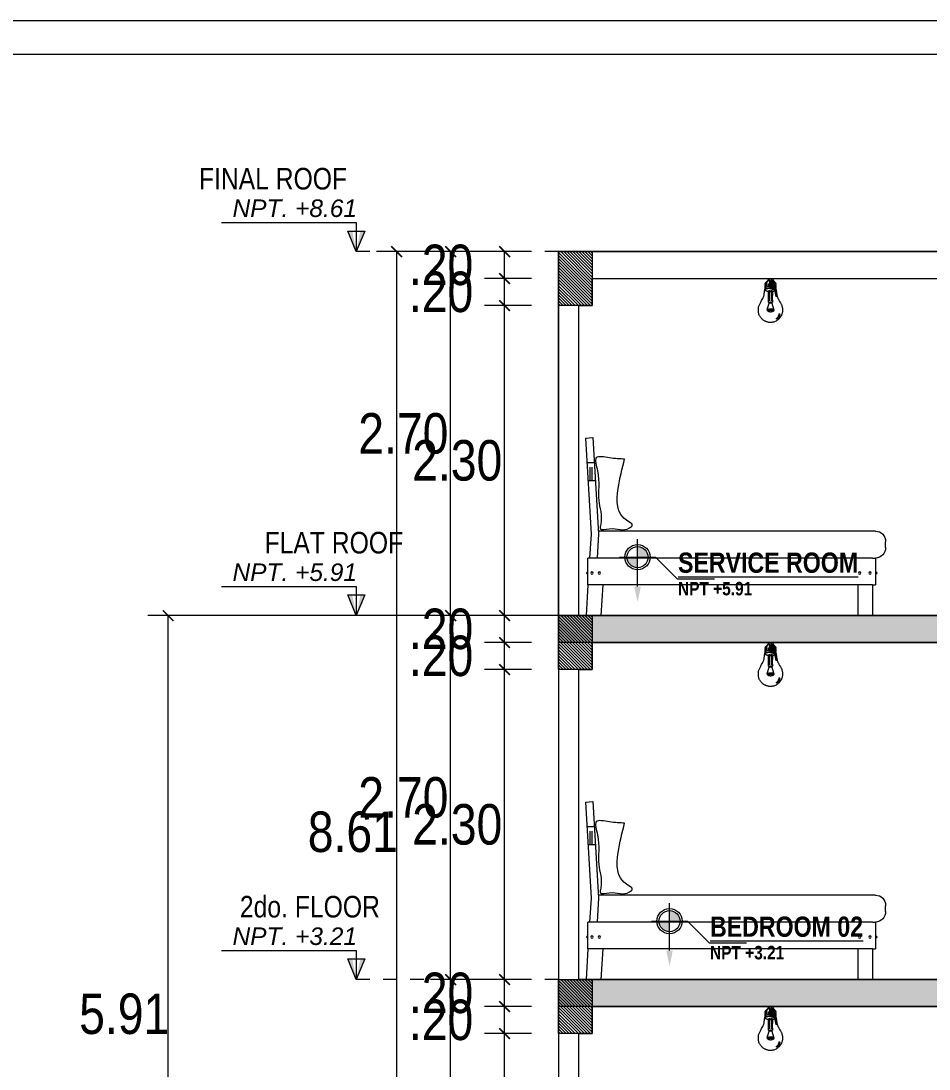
# Model space of a CAD drawing. Header units: millimetres. Extents: x 68 to 194, y 47 to 103.
# Drawn here: x 136.69 to 143.43, y 94.88 to 102.66 of the extents above; entities that cross this region are included whole.
import ezdxf
from ezdxf.enums import TextEntityAlignment as Align

# ---------------------------------------------------------------- set-up
doc = ezdxf.new("R2010")
doc.units = ezdxf.units.MM
doc.linetypes.add('DASHED', pattern=[19.05, 12.7, -6.35])
doc.linetypes.add('DASHED2', pattern=[0.375, 0.25, -0.125])
for name, color, linetype, lineweight in [('A_Bloques', 56, 'Continuous', 15), ('A_Pared', 147, 'Continuous', 15), ('A_Texto', 43, 'Continuous', 9), ('E_Columna', 3, 'Continuous', 25), ('G_Proyección', 8, 'DASHED2', 15), ('G_Sombreados', 8, 'Continuous', 9), ('G_Texto', 122, 'Continuous', 20)]:
    doc.layers.add(name, color=color, linetype=linetype, lineweight=lineweight)
doc.layers.add('E_Concreto', color=157, linetype='Continuous')
doc.layers.add('G_Acotación', color=171, linetype='Continuous')
doc.styles.add('Acotacion', font='ARIALN.TTF')
doc.styles.add('AMBIENTES', font='ARIALNB.TTF', dxfattribs={"height": 0.15})
doc.styles.add('ARIAL', font='ariali.ttf', dxfattribs={"height": 0.12})
doc.styles.add('Arial Marron', font='ARIALN.TTF')
doc.styles.add('Cotas', font='ARIALNB.TTF', dxfattribs={"height": 0.1})
doc.styles.add('Niveles', font='swissck.ttf')
doc.dimstyles.new('Lenin_50', dxfattribs={"dimtxt": 0.3, "dimasz": 0.08, "dimexe": 0.15, "dimexo": 0.2, "dimgap": 0.03, "dimtad": 2, "dimtih": 1, "dimtoh": 1, "dimlfac": -1, "dimzin": 4, "dimdsep": 46, "dimtxsty": 'Acotacion', "dimblk": 'ARCHTICK', "dimcen": 0.08, "dimclrd": 256, "dimclre": 256, "dimclrt": 4, "dimazin": 1, "dimtm": 1e-09, "dimtfac": 1, "dimtmove": 2, "dimatfit": 2, "dimfxl": 0, "dimtolj": 1, "dimlwd": 13, "dimlwe": 18, "dimarcsym": 0})

# ---------------------------------------------------------------- blocks, each defined once
blk = doc.blocks.new('FOCO')
at = {"color": 7, "lineweight": 13}
for points in [[(0.044, -0.034), (0.027, -0.007), (0.025, -0.006), (0.023, -0.004), (0.02, -0.003), (0.017, -0.002), (0.014, -0.001), (0.011, -0.001), (0.008, -0.001), (0.005, 0), (0.001, 0), (-0.001, 0), (-0.005, 0), (-0.008, -0.001), (-0.011, -0.001), (-0.015, -0.001), (-0.018, -0.002), (-0.021, -0.003), (-0.023, -0.004), (-0.025, -0.006), (-0.026, -0.007), (-0.028, -0.008), (-0.043, -0.034)], [(-0.086, -0.268), (-0.083, -0.264), (-0.066, -0.19), (-0.063, -0.182), (-0.058, -0.176), (-0.051, -0.171), (-0.044, -0.166), (-0.036, -0.162), (-0.028, -0.159), (-0.018, -0.155), (-0.011, -0.153), (-0.001, -0.152), (0.011, -0.153), (0.009, -0.148), (0.001, -0.147), (-0.005, -0.147), (-0.013, -0.148), (-0.02, -0.149), (-0.03, -0.15), (-0.037, -0.152), (-0.046, -0.154), (-0.05, -0.156), (-0.058, -0.159), (-0.065, -0.163), (-0.068, -0.166), (-0.07, -0.17), (-0.072, -0.177), (-0.073, -0.185), (-0.086, -0.268), (-0.086, -0.268)], [(-0.012, -0.197), (-0.012, -0.335)], [(0.021, -0.197), (0.022, -0.335)], [(-0.044, -0.471), (-0.044, -0.472), (-0.043, -0.474), (-0.043, -0.476), (-0.042, -0.477), (-0.041, -0.479), (-0.04, -0.48), (-0.039, -0.482), (-0.038, -0.483), (-0.037, -0.484), (-0.035, -0.486), (-0.033, -0.487), (-0.031, -0.488), (-0.029, -0.489), (-0.027, -0.49), (-0.025, -0.491), (-0.022, -0.492), (-0.02, -0.493), (-0.017, -0.493), (-0.014, -0.494), (-0.012, -0.495), (-0.009, -0.495), (-0.006, -0.495), (-0.003, -0.496), (0, -0.496), (0.003, -0.496), (0.006, -0.496), (0.008, -0.495), (0.011, -0.495), (0.014, -0.495), (0.017, -0.494), (0.02, -0.494), (0.022, -0.493), (0.025, -0.492), (0.027, -0.492), (0.03, -0.491), (0.032, -0.49), (0.034, -0.489), (0.036, -0.487), (0.038, -0.486), (0.04, -0.485), (0.041, -0.484), (0.043, -0.482), (0.044, -0.481), (0.045, -0.479), (0.046, -0.478), (0.047, -0.476), (0.047, -0.475), (0.048, -0.473), (0.048, -0.472), (0.048, -0.47), (0.048, -0.468), (0.047, -0.467), (0.047, -0.465), (0.046, -0.464), (0.045, -0.462), (0.044, -0.461), (0.043, -0.459), (0.041, -0.458), (0.04, -0.457), (0.038, -0.455), (0.036, -0.454), (0.034, -0.453), (0.032, -0.452), (0.03, -0.451), (0.027, -0.45), (0.025, -0.449), (0.022, -0.449), (0.02, -0.448), (0.017, -0.447), (0.014, -0.447), (0.011, -0.447), (0.008, -0.446), (0.006, -0.446), (0.003, -0.446), (0, -0.446), (-0.003, -0.446), (-0.006, -0.446), (-0.009, -0.447), (-0.012, -0.447), (-0.014, -0.448), (-0.017, -0.448), (-0.02, -0.449), (-0.022, -0.45), (-0.025, -0.451), (-0.027, -0.452), (-0.029, -0.453), (-0.031, -0.454), (-0.033, -0.455), (-0.035, -0.456), (-0.037, -0.457), (-0.038, -0.459), (-0.039, -0.46), (-0.04, -0.462), (-0.041, -0.463), (-0.042, -0.465), (-0.043, -0.466), (-0.043, -0.468), (-0.044, -0.469), (-0.044, -0.471)], [(-0.082, -0.599), (-0.098, -0.591), (-0.113, -0.582), (-0.124, -0.573), (-0.131, -0.563), (-0.136, -0.553), (-0.14, -0.544), (-0.142, -0.535), (-0.121, -0.522), (-0.119, -0.535), (-0.116, -0.548), (-0.111, -0.562), (-0.104, -0.573), (-0.095, -0.585), (-0.082, -0.599), (-0.082, -0.599)]]:
    blk.add_lwpolyline(points, dxfattribs=at)
at = {"color": 47, "lineweight": 13}
blk.add_lwpolyline([(0.028, -0.028), (0.02, -0.003), (0.017, -0.002), (0.014, -0.001), (0.011, -0.001), (0.008, -0.001), (0.005, 0), (0.001, 0), (-0.001, 0), (-0.005, 0), (-0.008, -0.026)], dxfattribs=at)
at = {"color": 254, "lineweight": 13}
for points in [[(-0.069, -0.149), (-0.072, -0.151), (-0.074, -0.153), (-0.075, -0.155), (-0.076, -0.156), (-0.077, -0.157), (-0.078, -0.159), (-0.078, -0.159), (-0.079, -0.161), (-0.079, -0.163), (-0.079, -0.165), (-0.081, -0.173), (-0.091, -0.239), (-0.093, -0.249), (-0.095, -0.256), (-0.097, -0.265), (-0.101, -0.276), (-0.105, -0.285), (-0.108, -0.293), (-0.111, -0.3), (-0.114, -0.306), (-0.12, -0.318), (-0.126, -0.328), (-0.132, -0.338), (-0.137, -0.345), (-0.145, -0.359), (-0.151, -0.369), (-0.156, -0.377), (-0.16, -0.386), (-0.164, -0.397), (-0.167, -0.407), (-0.17, -0.417), (-0.172, -0.426), (-0.174, -0.436), (-0.175, -0.448), (-0.176, -0.462), (-0.176, -0.476), (-0.175, -0.486), (-0.173, -0.496), (-0.171, -0.505), (-0.169, -0.516), (-0.165, -0.528), (-0.162, -0.538), (-0.158, -0.548), (-0.153, -0.557), (-0.146, -0.568), (-0.138, -0.579), (-0.131, -0.588), (-0.124, -0.595), (-0.116, -0.602), (-0.108, -0.609), (-0.1, -0.616), (-0.09, -0.622), (-0.079, -0.629), (-0.068, -0.635), (-0.055, -0.64), (-0.044, -0.644), (-0.035, -0.646), (-0.024, -0.648), (-0.015, -0.65), (-0.004, -0.651), (0.006, -0.651), (0.017, -0.651), (0.026, -0.65), (0.036, -0.647), (0.044, -0.646), (0.054, -0.643), (0.063, -0.64), (0.071, -0.637), (0.079, -0.633), (0.087, -0.629), (0.094, -0.625), (0.102, -0.62), (0.11, -0.614), (0.118, -0.608), (0.125, -0.602), (0.132, -0.595), (0.14, -0.587), (0.146, -0.579), (0.152, -0.573), (0.158, -0.563), (0.164, -0.553), (0.17, -0.541), (0.174, -0.529), (0.177, -0.518), (0.18, -0.506), (0.182, -0.495), (0.183, -0.484), (0.183, -0.474), (0.183, -0.464), (0.183, -0.453), (0.182, -0.443), (0.181, -0.431), (0.179, -0.42), (0.176, -0.41), (0.172, -0.398), (0.168, -0.387), (0.163, -0.378), (0.157, -0.367), (0.151, -0.357), (0.146, -0.347), (0.14, -0.337), (0.135, -0.326), (0.125, -0.311), (0.117, -0.295), (0.112, -0.287), (0.11, -0.28), (0.107, -0.272), (0.104, -0.262), (0.102, -0.254), (0.099, -0.245), (0.098, -0.232), (0.096, -0.218), (0.094, -0.207), (0.092, -0.192), (0.091, -0.182), (0.09, -0.174), (0.087, -0.165), (0.087, -0.163), (0.086, -0.16), (0.086, -0.159), (0.086, -0.159), (0.085, -0.157), (0.084, -0.156), (0.082, -0.154), (0.08, -0.153), (0.078, -0.15), (0.074, -0.149), (0.07, -0.146), (0.066, -0.145), (0.062, -0.143), (0.058, -0.142), (0.054, -0.141), (0.049, -0.14), (0.045, -0.139), (0.04, -0.138), (0.036, -0.138), (0.031, -0.137), (0.026, -0.137), (0.022, -0.136), (0.017, -0.136), (0.012, -0.136), (0.008, -0.136), (0.004, -0.136), (0, -0.136), (-0.006, -0.136), (-0.01, -0.136), (-0.014, -0.136), (-0.019, -0.137), (-0.024, -0.137), (-0.028, -0.138), (-0.033, -0.138), (-0.038, -0.139), (-0.042, -0.14), (-0.046, -0.141), (-0.05, -0.142), (-0.054, -0.143), (-0.058, -0.145), (-0.061, -0.146), (-0.065, -0.148), (-0.069, -0.149), (-0.069, -0.149)], [(-0.062, -0.089), (-0.06, -0.091), (-0.052, -0.085), (-0.045, -0.082), (-0.036, -0.08), (-0.038, -0.078), (-0.043, -0.078), (-0.049, -0.079), (-0.056, -0.083), (-0.062, -0.089), (-0.062, -0.089)], [(-0.061, -0.066), (-0.059, -0.068), (-0.051, -0.063), (-0.043, -0.059), (-0.034, -0.057), (-0.036, -0.055), (-0.042, -0.055), (-0.049, -0.057), (-0.056, -0.061), (-0.061, -0.066), (-0.061, -0.066)], [(-0.06, -0.109), (-0.057, -0.111), (-0.048, -0.107), (-0.039, -0.103), (-0.031, -0.101), (-0.032, -0.099), (-0.038, -0.099), (-0.046, -0.101), (-0.054, -0.104), (-0.06, -0.109), (-0.06, -0.109)], [(-0.054, -0.13), (-0.05, -0.132), (-0.04, -0.127), (-0.032, -0.124), (-0.023, -0.122), (-0.025, -0.12), (-0.031, -0.12), (-0.038, -0.122), (-0.046, -0.125), (-0.054, -0.13), (-0.054, -0.13)], [(-0.005, -0.35), (-0.005, -0.351), (-0.005, -0.351), (-0.005, -0.351), (-0.005, -0.352), (-0.005, -0.352), (-0.004, -0.352), (-0.004, -0.353), (-0.004, -0.353), (-0.004, -0.353), (-0.004, -0.354), (-0.004, -0.354), (-0.004, -0.354), (-0.003, -0.355), (-0.003, -0.355), (-0.003, -0.355), (-0.003, -0.355), (-0.003, -0.356), (-0.002, -0.356), (-0.002, -0.356), (-0.002, -0.356), (-0.002, -0.356), (-0.001, -0.356), (-0.001, -0.356), (-0.001, -0.356), (-0.001, -0.356), (0, -0.356), (0, -0.356), (0, -0.356), (0, -0.356), (0, -0.356), (0.001, -0.356), (0.001, -0.356), (0.001, -0.356), (0.001, -0.355), (0.002, -0.355), (0.002, -0.355), (0.002, -0.355), (0.002, -0.354), (0.002, -0.354), (0.002, -0.354), (0.003, -0.353), (0.003, -0.353), (0.003, -0.353), (0.003, -0.352), (0.003, -0.352), (0.003, -0.351), (0.003, -0.351), (0.003, -0.351), (0.003, -0.35), (0.003, -0.35), (0.003, -0.35), (0.003, -0.349), (0.003, -0.349), (0.003, -0.348), (0.003, -0.348), (0.003, -0.348), (0.003, -0.347), (0.003, -0.347), (0.002, -0.347), (0.002, -0.346), (0.002, -0.346), (0.002, -0.346), (0.002, -0.345), (0.002, -0.345), (0.001, -0.345), (0.001, -0.345), (0.001, -0.344), (0.001, -0.344), (0, -0.344), (0, -0.344), (0, -0.344), (0, -0.344), (0, -0.344), (-0.001, -0.344), (-0.001, -0.344), (-0.001, -0.344), (-0.001, -0.344), (-0.002, -0.344), (-0.002, -0.344), (-0.002, -0.344), (-0.002, -0.344), (-0.003, -0.345), (-0.003, -0.345), (-0.003, -0.345), (-0.003, -0.345), (-0.003, -0.346), (-0.004, -0.346), (-0.004, -0.346), (-0.004, -0.346), (-0.004, -0.347), (-0.004, -0.347), (-0.004, -0.347), (-0.004, -0.348), (-0.005, -0.348), (-0.005, -0.349), (-0.005, -0.349), (-0.005, -0.349), (-0.005, -0.35), (-0.005, -0.35)]]:
    blk.add_lwpolyline(points, dxfattribs=at)
at = {"color": 31, "lineweight": 13}
for points in [[(0.08, -0.153), (0.081, -0.149), (0.081, -0.147), (0.081, -0.146), (0.08, -0.142), (0.081, -0.14), (0.082, -0.137), (0.083, -0.136), (0.084, -0.133), (0.084, -0.13), (0.083, -0.128), (0.082, -0.126), (0.08, -0.124), (0.079, -0.121), (0.079, -0.12), (0.08, -0.118), (0.081, -0.116), (0.083, -0.114), (0.084, -0.113), (0.084, -0.111), (0.083, -0.109), (0.082, -0.107), (0.08, -0.105), (0.08, -0.103), (0.079, -0.101), (0.08, -0.099), (0.081, -0.097), (0.083, -0.095), (0.085, -0.093), (0.085, -0.091), (0.084, -0.088), (0.083, -0.087), (0.081, -0.085), (0.079, -0.082), (0.078, -0.079), (0.079, -0.076), (0.081, -0.074), (0.082, -0.072), (0.082, -0.07), (0.081, -0.069), (0.08, -0.067), (0.078, -0.064), (0.074, -0.059), (0.066, -0.051), (0.06, -0.045), (0.056, -0.041), (0.051, -0.039), (0.047, -0.036), (0.04, -0.032), (0.03, -0.028), (0.022, -0.027), (0.014, -0.026), (0.003, -0.025), (-0.008, -0.026), (-0.018, -0.026), (-0.026, -0.027), (-0.033, -0.029), (-0.039, -0.031), (-0.043, -0.033), (-0.047, -0.036), (-0.05, -0.038), (-0.053, -0.041), (-0.063, -0.054), (-0.07, -0.065), (-0.073, -0.071), (-0.074, -0.073), (-0.074, -0.075), (-0.074, -0.077), (-0.073, -0.079), (-0.072, -0.081), (-0.071, -0.083), (-0.072, -0.085), (-0.073, -0.087), (-0.074, -0.088), (-0.075, -0.09), (-0.076, -0.092), (-0.077, -0.094), (-0.077, -0.097), (-0.076, -0.098), (-0.075, -0.1), (-0.074, -0.102), (-0.072, -0.104), (-0.072, -0.106), (-0.072, -0.107), (-0.074, -0.11), (-0.076, -0.112), (-0.076, -0.114), (-0.076, -0.117), (-0.075, -0.119), (-0.074, -0.121), (-0.073, -0.123), (-0.072, -0.125), (-0.073, -0.127), (-0.074, -0.13), (-0.075, -0.131), (-0.076, -0.133), (-0.077, -0.135), (-0.077, -0.137), (-0.077, -0.138), (-0.075, -0.141), (-0.074, -0.143), (-0.073, -0.145), (-0.073, -0.147), (-0.074, -0.149), (-0.073, -0.153), (-0.072, -0.153)], [(0.079, -0.153), (0.08, -0.153), (0.08, -0.153)]]:
    blk.add_lwpolyline(points, dxfattribs=at)
at = {"color": 21, "lineweight": 13}
for points in [[(0.001, -0.127), (0.02, -0.126), (-0.009, -0.123), (-0.007, -0.122), (-0.004, -0.12), (0.001, -0.119), (0.007, -0.117), (0.014, -0.116), (0.022, -0.116), (0.032, -0.115), (0.042, -0.114), (0.053, -0.114), (0.036, -0.11), (0.026, -0.108), (0.017, -0.108), (0.005, -0.108), (-0.011, -0.109), (-0.024, -0.111), (-0.036, -0.114), (-0.048, -0.118), (-0.053, -0.12), (-0.058, -0.121), (-0.061, -0.122), (-0.062, -0.121), (-0.062, -0.119), (-0.061, -0.117), (-0.058, -0.114), (-0.053, -0.111), (-0.046, -0.108), (-0.038, -0.104), (-0.027, -0.101), (-0.014, -0.098), (-0.001, -0.097), (0.012, -0.094), (0.036, -0.092), (0.021, -0.089), (0.01, -0.087), (-0.005, -0.088), (-0.02, -0.09), (-0.031, -0.092), (-0.04, -0.094), (-0.048, -0.097), (-0.055, -0.099), (-0.061, -0.101), (-0.064, -0.102), (-0.066, -0.102), (-0.066, -0.1), (-0.064, -0.098), (-0.062, -0.095), (-0.057, -0.092), (-0.051, -0.088), (-0.044, -0.085), (-0.035, -0.082), (-0.025, -0.079), (-0.01, -0.076), (0.001, -0.074), (0.011, -0.072), (0.026, -0.072), (0.011, -0.069), (-0.001, -0.068), (-0.011, -0.068), (-0.022, -0.068), (-0.033, -0.07), (-0.041, -0.072), (-0.048, -0.074), (-0.059, -0.078), (-0.06, -0.078), (-0.061, -0.077), (-0.061, -0.075), (-0.06, -0.072), (-0.057, -0.07), (-0.054, -0.067), (-0.047, -0.064), (-0.04, -0.061), (-0.034, -0.059), (-0.027, -0.057), (-0.02, -0.056), (-0.011, -0.055), (-0.001, -0.055), (0.008, -0.054), (0.024, -0.054), (0.015, -0.052), (0.008, -0.05), (-0.001, -0.049), (-0.008, -0.048), (-0.015, -0.048), (-0.023, -0.048), (-0.029, -0.049), (-0.035, -0.05), (-0.043, -0.052), (-0.049, -0.053), (-0.051, -0.053), (-0.052, -0.051), (-0.051, -0.049), (-0.049, -0.047), (-0.047, -0.045), (-0.044, -0.044), (-0.04, -0.042), (-0.035, -0.041), (-0.024, -0.039), (-0.013, -0.038), (0.008, -0.036), (-0.019, -0.035), (-0.025, -0.035), (-0.028, -0.034), (-0.029, -0.033), (-0.028, -0.03), (-0.03, -0.029), (-0.033, -0.029), (-0.039, -0.031), (-0.043, -0.033), (-0.047, -0.036), (-0.05, -0.038), (-0.053, -0.041), (-0.063, -0.054), (-0.07, -0.065), (-0.073, -0.071), (-0.074, -0.073), (-0.074, -0.075), (-0.074, -0.077), (-0.073, -0.079), (-0.072, -0.081), (-0.071, -0.083), (-0.072, -0.085), (-0.073, -0.087), (-0.074, -0.088), (-0.075, -0.09), (-0.076, -0.092), (-0.077, -0.094), (-0.077, -0.097), (-0.076, -0.098), (-0.075, -0.1), (-0.074, -0.102), (-0.072, -0.104), (-0.072, -0.106), (-0.072, -0.107), (-0.074, -0.11), (-0.076, -0.112), (-0.076, -0.114), (-0.076, -0.117), (-0.075, -0.119), (-0.074, -0.121), (-0.073, -0.123), (-0.072, -0.125), (-0.073, -0.127), (-0.074, -0.13), (-0.075, -0.131), (-0.076, -0.133), (-0.077, -0.135), (-0.077, -0.137), (-0.077, -0.138), (-0.075, -0.141), (-0.074, -0.143), (-0.073, -0.145), (-0.073, -0.151), (-0.06, -0.142), (-0.052, -0.139), (-0.042, -0.136), (-0.031, -0.133), (-0.022, -0.13), (-0.012, -0.129), (0.001, -0.127), (0.001, -0.127)], [(0.081, -0.069), (0.081, -0.071), (0.081, -0.073), (0.08, -0.075), (0.077, -0.072), (0.073, -0.069), (0.069, -0.067), (0.063, -0.065), (0.054, -0.063), (0.052, -0.059), (0.057, -0.06), (0.061, -0.061), (0.063, -0.06), (0.064, -0.058), (0.063, -0.055), (0.061, -0.052), (0.057, -0.048), (0.052, -0.043), (0.044, -0.038), (0.044, -0.034), (0.048, -0.036), (0.052, -0.039), (0.058, -0.043), (0.063, -0.048), (0.067, -0.052), (0.071, -0.057), (0.075, -0.061), (0.079, -0.065), (0.081, -0.069), (0.081, -0.069)], [(0.084, -0.093), (0.083, -0.095), (0.081, -0.092), (0.079, -0.091), (0.077, -0.089), (0.073, -0.088), (0.068, -0.086), (0.062, -0.085), (0.055, -0.082), (0.054, -0.077), (0.061, -0.08), (0.067, -0.082), (0.071, -0.082), (0.074, -0.082), (0.076, -0.081), (0.078, -0.079), (0.079, -0.081), (0.081, -0.085), (0.083, -0.087), (0.085, -0.09), (0.084, -0.093), (0.084, -0.093)], [(0.084, -0.112), (0.083, -0.114), (0.082, -0.112), (0.08, -0.111), (0.076, -0.109), (0.072, -0.108), (0.066, -0.107), (0.059, -0.106), (0.057, -0.1), (0.065, -0.101), (0.071, -0.102), (0.076, -0.101), (0.079, -0.099), (0.079, -0.101), (0.079, -0.103), (0.08, -0.104), (0.082, -0.107), (0.084, -0.11), (0.084, -0.112), (0.084, -0.112)], [(0.083, -0.136), (0.082, -0.133), (0.08, -0.131), (0.076, -0.128), (0.072, -0.125), (0.068, -0.124), (0.064, -0.123), (0.066, -0.12), (0.071, -0.12), (0.076, -0.12), (0.08, -0.118), (0.079, -0.12), (0.079, -0.122), (0.08, -0.124), (0.082, -0.127), (0.084, -0.13), (0.084, -0.133), (0.083, -0.136), (0.083, -0.136)], [(0.081, -0.148), (0.079, -0.146), (0.076, -0.144), (0.073, -0.142), (0.07, -0.14), (0.067, -0.139), (0.065, -0.137), (0.069, -0.136), (0.073, -0.137), (0.077, -0.139), (0.081, -0.141), (0.08, -0.142), (0.08, -0.145), (0.081, -0.148), (0.081, -0.148)]]:
    blk.add_lwpolyline(points, dxfattribs=at)
at = {"color": 252, "lineweight": 13}
for points in [[(-0.075, -0.168), (-0.075, -0.169), (-0.075, -0.171), (-0.074, -0.173), (-0.073, -0.174), (-0.071, -0.176), (-0.07, -0.177), (-0.068, -0.179), (-0.065, -0.18), (-0.063, -0.182), (-0.06, -0.183), (-0.057, -0.184), (-0.054, -0.186), (-0.05, -0.187), (-0.046, -0.188), (-0.042, -0.189), (-0.038, -0.19), (-0.034, -0.191), (-0.029, -0.191), (-0.025, -0.192), (-0.02, -0.193), (-0.015, -0.193), (-0.01, -0.193), (-0.005, -0.194), (0, -0.194), (0.005, -0.194), (0.01, -0.194), (0.015, -0.194), (0.019, -0.193), (0.024, -0.193), (0.029, -0.192), (0.034, -0.192), (0.038, -0.191), (0.043, -0.19), (0.047, -0.189), (0.051, -0.189), (0.055, -0.187), (0.059, -0.186), (0.062, -0.185), (0.065, -0.184), (0.068, -0.183), (0.071, -0.181), (0.073, -0.18), (0.075, -0.178), (0.077, -0.177), (0.079, -0.175), (0.08, -0.173), (0.081, -0.172), (0.082, -0.17), (0.082, -0.168), (0.082, -0.167), (0.082, -0.165), (0.081, -0.163), (0.08, -0.162), (0.079, -0.16), (0.077, -0.159), (0.075, -0.157), (0.073, -0.156), (0.071, -0.154), (0.068, -0.153), (0.065, -0.151), (0.062, -0.15), (0.059, -0.149), (0.055, -0.148), (0.051, -0.147), (0.047, -0.146), (0.043, -0.145), (0.038, -0.144), (0.034, -0.143), (0.029, -0.143), (0.024, -0.142), (0.019, -0.142), (0.015, -0.142), (0.01, -0.141), (0.005, -0.141), (0, -0.141), (-0.005, -0.142), (-0.01, -0.142), (-0.015, -0.142), (-0.02, -0.143), (-0.025, -0.143), (-0.029, -0.144), (-0.034, -0.145), (-0.038, -0.145), (-0.042, -0.146), (-0.046, -0.147), (-0.05, -0.148), (-0.054, -0.15), (-0.057, -0.151), (-0.06, -0.152), (-0.063, -0.153), (-0.065, -0.155), (-0.068, -0.156), (-0.07, -0.158), (-0.071, -0.159), (-0.073, -0.161), (-0.074, -0.163), (-0.075, -0.164), (-0.075, -0.166), (-0.075, -0.168)], [(-0.01, -0.349), (-0.046, -0.461), (-0.04, -0.463), (-0.033, -0.466), (-0.023, -0.469), (-0.015, -0.471), (-0.007, -0.472), (0.001, -0.473), (0.009, -0.472), (0.021, -0.471), (0.03, -0.469), (0.039, -0.466), (0.047, -0.462), (0.054, -0.459), (0.018, -0.349)]]:
    blk.add_lwpolyline(points, dxfattribs=at)
at = {"color": 253, "lineweight": 13}
blk.add_lwpolyline([(0.035, -0.348), (0.034, -0.318), (0.031, -0.314), (0.032, -0.189), (0.028, -0.176), (0.017, -0.176), (0.009, -0.182), (-0.001, -0.182), (-0.009, -0.176), (-0.02, -0.176), (-0.024, -0.189), (-0.022, -0.314), (-0.024, -0.318), (-0.027, -0.348), (-0.013, -0.359), (-0.006, -0.359), (-0.003, -0.362), (0.013, -0.362), (0.016, -0.359), (0.022, -0.359), (0.035, -0.348), (0.035, -0.348)], dxfattribs=at)
at = {"color": 251, "lineweight": 13}
for points in [[(-0.007, -0.194), (-0.007, -0.332)], [(0.016, -0.332), (0.016, -0.193)]]:
    blk.add_lwpolyline(points, dxfattribs=at)
blk = doc.blocks.new('_ArchTick')
at = {"color": 0, "linetype": 'ByBlock', "const_width": 0.15}
blk.add_lwpolyline([(-0.5, -0.5), (0.5, 0.5)], dxfattribs=at)
blk = doc.blocks.new('*D232')
at = {"layer": 'Defpoints', "color": 0}
for p in [(140.276, 95.1475), (140.676, 95.1475), (140.676, 92.4875)]:
    blk.add_point(p, dxfattribs=at)
at = {"layer": 'G_Acotación', "lineweight": 18}
for p, q in [((140.476, 95.1475), (140.126, 95.1475)), ((140.476, 92.4875), (140.126, 92.4875))]:
    blk.add_line(p, q, dxfattribs=at)
at = {"layer": 'G_Acotación', "lineweight": 13}
blk.add_line((140.276, 92.4875), (140.276, 95.1475), dxfattribs=at)
at = {"layer": 'G_Acotación', "lineweight": 13, "xscale": 0.08, "yscale": 0.08, "zscale": 0.08}
for p, rotation in [((140.276, 95.1475), 90.00000000000371), ((140.276, 92.4875), 270.0000000000037)]:
    blk.add_blockref('_ArchTick', p, dxfattribs=dict(at, rotation=rotation))
at = {"layer": 'G_Acotación', "color": 4, "lineweight": 5, "insert": (139.9246, 93.8175), "char_height": 0.3, "attachment_point": 5, "style": 'Acotacion'}
blk.add_mtext('\\A1;2.66', dxfattribs=at)
blk = doc.blocks.new('*D233')
at = {"layer": 'Defpoints', "color": 0}
for p in [(140.276, 95.3475), (140.676, 95.3475), (140.676, 95.1475)]:
    blk.add_point(p, dxfattribs=at)
at = {"layer": 'G_Acotación', "lineweight": 18}
for p, q in [((140.476, 95.3475), (140.126, 95.3475)), ((140.476, 95.1475), (140.126, 95.1475))]:
    blk.add_line(p, q, dxfattribs=at)
at = {"layer": 'G_Acotación', "lineweight": 13}
blk.add_line((140.276, 95.1475), (140.276, 95.3475), dxfattribs=at)
at = {"layer": 'G_Acotación', "lineweight": 13, "xscale": 0.08, "yscale": 0.08, "zscale": 0.08}
for p, rotation in [((140.276, 95.3475), 90.00000000000371), ((140.276, 95.1475), 270.0000000000037)]:
    blk.add_blockref('_ArchTick', p, dxfattribs=dict(at, rotation=rotation))
at = {"layer": 'G_Acotación', "color": 4, "lineweight": 5, "insert": (139.8047, 95.2475), "char_height": 0.3, "attachment_point": 5, "style": 'Acotacion'}
blk.add_mtext('\\A1;.20', dxfattribs=at)
blk = doc.blocks.new('*D234')
at = {"layer": 'Defpoints', "color": 0}
for p in [(140.276, 95.5475), (140.676, 95.5475), (140.676, 95.3475)]:
    blk.add_point(p, dxfattribs=at)
at = {"layer": 'G_Acotación', "lineweight": 18}
for p, q in [((140.476, 95.5475), (140.126, 95.5475)), ((140.476, 95.3475), (140.126, 95.3475))]:
    blk.add_line(p, q, dxfattribs=at)
at = {"layer": 'G_Acotación', "lineweight": 13}
blk.add_line((140.276, 95.3475), (140.276, 95.5475), dxfattribs=at)
at = {"layer": 'G_Acotación', "lineweight": 13, "xscale": 0.08, "yscale": 0.08, "zscale": 0.08}
for p, rotation in [((140.276, 95.5475), 90.00000000000371), ((140.276, 95.3475), 270.0000000000037)]:
    blk.add_blockref('_ArchTick', p, dxfattribs=dict(at, rotation=rotation))
at = {"layer": 'G_Acotación', "color": 4, "lineweight": 5, "insert": (139.8047, 95.4475), "char_height": 0.3, "attachment_point": 5, "style": 'Acotacion'}
blk.add_mtext('\\A1;.20', dxfattribs=at)
blk = doc.blocks.new('*D235')
at = {"layer": 'Defpoints', "color": 0}
for p in [(140.276, 97.8475), (140.676, 97.8475), (140.676, 95.5475)]:
    blk.add_point(p, dxfattribs=at)
at = {"layer": 'G_Acotación', "lineweight": 18}
for p, q in [((140.476, 97.8475), (140.126, 97.8475)), ((140.476, 95.5475), (140.126, 95.5475))]:
    blk.add_line(p, q, dxfattribs=at)
at = {"layer": 'G_Acotación', "lineweight": 13}
blk.add_line((140.276, 95.5475), (140.276, 97.8475), dxfattribs=at)
at = {"layer": 'G_Acotación', "lineweight": 13, "xscale": 0.08, "yscale": 0.08, "zscale": 0.08}
for p, rotation in [((140.276, 97.8475), 90.00000000000371), ((140.276, 95.5475), 270.0000000000037)]:
    blk.add_blockref('_ArchTick', p, dxfattribs=dict(at, rotation=rotation))
at = {"layer": 'G_Acotación', "color": 4, "lineweight": 5, "insert": (139.9249, 96.6975), "char_height": 0.3, "attachment_point": 5, "style": 'Acotacion'}
blk.add_mtext('\\A1;2.30', dxfattribs=at)
blk = doc.blocks.new('*D236')
at = {"layer": 'Defpoints', "color": 0}
for p in [(140.276, 98.0475), (140.676, 98.0475), (140.676, 97.8475)]:
    blk.add_point(p, dxfattribs=at)
at = {"layer": 'G_Acotación', "lineweight": 18}
for p, q in [((140.476, 98.0475), (140.126, 98.0475)), ((140.476, 97.8475), (140.126, 97.8475))]:
    blk.add_line(p, q, dxfattribs=at)
at = {"layer": 'G_Acotación', "lineweight": 13}
blk.add_line((140.276, 97.8475), (140.276, 98.0475), dxfattribs=at)
at = {"layer": 'G_Acotación', "lineweight": 13, "xscale": 0.08, "yscale": 0.08, "zscale": 0.08}
for p, rotation in [((140.276, 98.0475), 90.00000000000371), ((140.276, 97.8475), 270.0000000000037)]:
    blk.add_blockref('_ArchTick', p, dxfattribs=dict(at, rotation=rotation))
at = {"layer": 'G_Acotación', "color": 4, "lineweight": 5, "insert": (139.8047, 97.9475), "char_height": 0.3, "attachment_point": 5, "style": 'Acotacion'}
blk.add_mtext('\\A1;.20', dxfattribs=at)
blk = doc.blocks.new('*D291')
at = {"layer": 'Defpoints', "color": 0}
for p in [(140.276, 98.2475), (140.676, 98.2475), (140.676, 98.0475)]:
    blk.add_point(p, dxfattribs=at)
at = {"layer": 'G_Acotación', "lineweight": 18}
for p, q in [((140.476, 98.2475), (140.126, 98.2475)), ((140.476, 98.0475), (140.126, 98.0475))]:
    blk.add_line(p, q, dxfattribs=at)
at = {"layer": 'G_Acotación', "lineweight": 13}
blk.add_line((140.276, 98.0475), (140.276, 98.2475), dxfattribs=at)
at = {"layer": 'G_Acotación', "lineweight": 13, "xscale": 0.08, "yscale": 0.08, "zscale": 0.08}
for p, rotation in [((140.276, 98.2475), 90.00000000000371), ((140.276, 98.0475), 270.0000000000037)]:
    blk.add_blockref('_ArchTick', p, dxfattribs=dict(at, rotation=rotation))
at = {"layer": 'G_Acotación', "color": 4, "lineweight": 5, "insert": (139.8047, 98.1475), "char_height": 0.3, "attachment_point": 5, "style": 'Acotacion'}
blk.add_mtext('\\A1;.20', dxfattribs=at)
blk = doc.blocks.new('*D292')
at = {"layer": 'Defpoints', "color": 0}
for p in [(140.276, 100.5475), (140.676, 100.5475), (140.676, 98.2475)]:
    blk.add_point(p, dxfattribs=at)
at = {"layer": 'G_Acotación', "lineweight": 18}
for p, q in [((140.476, 100.5475), (140.126, 100.5475)), ((140.476, 98.2475), (140.126, 98.2475))]:
    blk.add_line(p, q, dxfattribs=at)
at = {"layer": 'G_Acotación', "lineweight": 13}
blk.add_line((140.276, 98.2475), (140.276, 100.5475), dxfattribs=at)
at = {"layer": 'G_Acotación', "lineweight": 13, "xscale": 0.08, "yscale": 0.08, "zscale": 0.08}
for p, rotation in [((140.276, 100.5475), 90.00000000000371), ((140.276, 98.2475), 270.0000000000037)]:
    blk.add_blockref('_ArchTick', p, dxfattribs=dict(at, rotation=rotation))
at = {"layer": 'G_Acotación', "color": 4, "lineweight": 5, "insert": (139.9249, 99.3975), "char_height": 0.3, "attachment_point": 5, "style": 'Acotacion'}
blk.add_mtext('\\A1;2.30', dxfattribs=at)
blk = doc.blocks.new('*D293')
at = {"layer": 'Defpoints', "color": 0}
for p in [(140.276, 100.9475), (140.676, 100.9475), (140.676, 100.7475)]:
    blk.add_point(p, dxfattribs=at)
at = {"layer": 'G_Acotación', "lineweight": 18}
for p, q in [((140.476, 100.9475), (140.126, 100.9475)), ((140.476, 100.7475), (140.126, 100.7475))]:
    blk.add_line(p, q, dxfattribs=at)
at = {"layer": 'G_Acotación', "lineweight": 13}
blk.add_line((140.276, 100.7475), (140.276, 100.9475), dxfattribs=at)
at = {"layer": 'G_Acotación', "lineweight": 13, "xscale": 0.08, "yscale": 0.08, "zscale": 0.08}
for p, rotation in [((140.276, 100.9475), 90.00000000000371), ((140.276, 100.7475), 270.0000000000037)]:
    blk.add_blockref('_ArchTick', p, dxfattribs=dict(at, rotation=rotation))
at = {"layer": 'G_Acotación', "color": 4, "lineweight": 5, "insert": (139.8047, 100.8475), "char_height": 0.3, "attachment_point": 5, "style": 'Acotacion'}
blk.add_mtext('\\A1;.20', dxfattribs=at)
blk = doc.blocks.new('*D294')
at = {"layer": 'Defpoints', "color": 0}
for p in [(139.876, 95.5475), (140.676, 95.5475), (140.676, 92.4875)]:
    blk.add_point(p, dxfattribs=at)
at = {"layer": 'G_Acotación', "lineweight": 18}
for p, q in [((140.476, 95.5475), (139.726, 95.5475)), ((140.476, 92.4875), (139.726, 92.4875))]:
    blk.add_line(p, q, dxfattribs=at)
at = {"layer": 'G_Acotación', "lineweight": 13}
blk.add_line((139.876, 92.4875), (139.876, 95.5475), dxfattribs=at)
at = {"layer": 'G_Acotación', "lineweight": 13, "xscale": 0.08, "yscale": 0.08, "zscale": 0.08}
for p, rotation in [((139.876, 95.5475), 90), ((139.876, 92.4875), 270)]:
    blk.add_blockref('_ArchTick', p, dxfattribs=dict(at, rotation=rotation))
at = {"layer": 'G_Acotación', "color": 4, "lineweight": 5, "insert": (139.5266, 94.0175), "char_height": 0.3, "attachment_point": 5, "style": 'Acotacion'}
blk.add_mtext('\\A1;3.06', dxfattribs=at)
blk = doc.blocks.new('*D237')
at = {"layer": 'Defpoints', "color": 0}
for p in [(139.876, 98.2475), (140.676, 98.2475), (140.676, 95.5475)]:
    blk.add_point(p, dxfattribs=at)
at = {"layer": 'G_Acotación', "lineweight": 18}
for p, q in [((140.476, 98.2475), (139.726, 98.2475)), ((140.476, 95.5475), (139.726, 95.5475))]:
    blk.add_line(p, q, dxfattribs=at)
at = {"layer": 'G_Acotación', "lineweight": 13}
blk.add_line((139.876, 95.5475), (139.876, 98.2475), dxfattribs=at)
at = {"layer": 'G_Acotación', "lineweight": 13, "xscale": 0.08, "yscale": 0.08, "zscale": 0.08}
for p, rotation in [((139.876, 98.2475), 90), ((139.876, 95.5475), 270)]:
    blk.add_blockref('_ArchTick', p, dxfattribs=dict(at, rotation=rotation))
at = {"layer": 'G_Acotación', "color": 4, "lineweight": 5, "insert": (139.5249, 96.8975), "char_height": 0.3, "attachment_point": 5, "style": 'Acotacion'}
blk.add_mtext('\\A1;2.70', dxfattribs=at)
blk = doc.blocks.new('*D238')
at = {"layer": 'Defpoints', "color": 0}
for p in [(139.876, 100.9475), (140.676, 100.9475), (140.676, 98.2475)]:
    blk.add_point(p, dxfattribs=at)
at = {"layer": 'G_Acotación', "lineweight": 18}
for p, q in [((140.476, 100.9475), (139.726, 100.9475)), ((140.476, 98.2475), (139.726, 98.2475))]:
    blk.add_line(p, q, dxfattribs=at)
at = {"layer": 'G_Acotación', "lineweight": 13}
blk.add_line((139.876, 98.2475), (139.876, 100.9475), dxfattribs=at)
at = {"layer": 'G_Acotación', "lineweight": 13, "xscale": 0.08, "yscale": 0.08, "zscale": 0.08}
for p, rotation in [((139.876, 100.9475), 90), ((139.876, 98.2475), 270)]:
    blk.add_blockref('_ArchTick', p, dxfattribs=dict(at, rotation=rotation))
at = {"layer": 'G_Acotación', "color": 4, "lineweight": 5, "insert": (139.5249, 99.5975), "char_height": 0.3, "attachment_point": 5, "style": 'Acotacion'}
blk.add_mtext('\\A1;2.70', dxfattribs=at)
blk = doc.blocks.new('*D239')
at = {"layer": 'Defpoints', "color": 0}
for p in [(139.476, 100.9475), (140.676, 100.9475), (140.676, 92.3375)]:
    blk.add_point(p, dxfattribs=at)
at = {"layer": 'G_Acotación', "lineweight": 18}
for p, q in [((140.476, 100.9475), (139.326, 100.9475)), ((140.476, 92.3375), (139.326, 92.3375))]:
    blk.add_line(p, q, dxfattribs=at)
at = {"layer": 'G_Acotación', "lineweight": 13}
blk.add_line((139.476, 92.3375), (139.476, 100.9475), dxfattribs=at)
at = {"layer": 'G_Acotación', "lineweight": 13, "xscale": 0.08, "yscale": 0.08, "zscale": 0.08}
for p, rotation in [((139.476, 100.9475), 90), ((139.476, 92.3375), 270)]:
    blk.add_blockref('_ArchTick', p, dxfattribs=dict(at, rotation=rotation))
at = {"layer": 'G_Acotación', "color": 4, "lineweight": 5, "insert": (139.1502, 96.6425), "char_height": 0.3, "attachment_point": 5, "style": 'Acotacion'}
blk.add_mtext('\\A1;8.61', dxfattribs=at)
blk = doc.blocks.new('TITULP')
h = blk.add_hatch(color=1)
h.paths.add_polyline_path([(0, -0.0554), (0, -0.134), (0.0785, -0.134, 0.414214)])
h.paths.add_polyline_path([(0, -0.134), (-0.0785, -0.134, 0.414214), (0, -0.2125)])
for p, q in [((0, -0.3527), (0, 0)), ((-0.134, -0.134), (0.134, -0.134)), ((0.2939, -0.2939), (0.5699, -0.2939))]:
    blk.add_line(p, q)
at = {"lineweight": 18}
blk.add_line((0.134, -0.134), (0.2939, -0.2939), dxfattribs=at)
for radius in [0.0937, 0.0785]:
    blk.add_circle((0, -0.134), radius)
blk.add_solid([(0.0242, -0.3527), (0, -0.4678), (-0.0242, -0.3527)])
at = {"style": 'Arial Marron', "width": 1.35}
blk.add_attdef('%%USALA', text='', height=0.14, dxfattribs=at).set_placement((0.3052, -0.1124), align=Align.TOP_LEFT)
at = {"style": 'Arial Marron', "width": 1.1}
blk.add_attdef('NPT%%P0.00', text='', height=0.1, dxfattribs=at).set_placement((0.6033, -0.3972), align=Align.MIDDLE_CENTER)
at = {"style": 'Arial Marron'}
blk.add_attdef('PISO', text='', height=0.08, dxfattribs=at).set_placement((0.6033, -0.5391), align=Align.MIDDLE_CENTER)
blk = doc.blocks.new('*D250')
at = {"layer": 'Defpoints', "color": 0}
for p in [(140.276, 100.7475), (140.676, 100.7475), (140.676, 100.5475)]:
    blk.add_point(p, dxfattribs=at)
at = {"layer": 'G_Acotación', "lineweight": 18}
for p, q in [((140.476, 100.7475), (140.126, 100.7475)), ((140.476, 100.5475), (140.126, 100.5475))]:
    blk.add_line(p, q, dxfattribs=at)
at = {"layer": 'G_Acotación', "lineweight": 13}
blk.add_line((140.276, 100.5475), (140.276, 100.7475), dxfattribs=at)
at = {"layer": 'G_Acotación', "lineweight": 13, "xscale": 0.08, "yscale": 0.08, "zscale": 0.08}
for p, rotation in [((140.276, 100.7475), 90.00000000000371), ((140.276, 100.5475), 270.0000000000037)]:
    blk.add_blockref('_ArchTick', p, dxfattribs=dict(at, rotation=rotation))
at = {"layer": 'G_Acotación', "color": 4, "lineweight": 5, "insert": (139.8047, 100.6475), "char_height": 0.3, "attachment_point": 5, "style": 'Acotacion'}
blk.add_mtext('\\A1;.20', dxfattribs=at)
blk = doc.blocks.new('dormirtorio_08')
for p, q in [((188.74, 114.82), (184.97, 52.81)), ((193.73, 114.52), (188.74, 114.82)), ((193.73, 114.52), (189.96, 52.5)), ((-2, 54.5), (185.07, 54.5)), ((-8.8, 43.94), (-8.8, 47.7)), ((184.97, 52.81), (185.91, 37.14)), ((189.96, 52.5), (190.92, 37.14)), ((-2, 37.14), (-2, 19.91)), ((0, 37.14), (-2, 37.14)), ((0, 37.14), (192, 37.14)), ((185.91, 37.14), (192, 37.14)), ((192, 19.91), (192, 37.14)), ((0, 19.91), (-2, 19.91)), ((0, 19.91), (192, 19.91)), ((0, 19.91), (0, 0)), ((10, 19.91), (10, 0)), ((181.98, 19.91), (183.23, 0)), ((192, 19.91), (193.25, 0)), ((0, 0), (10, 0)), ((193.25, 0), (183.23, 0))]:
    blk.add_line(p, q)
at = {"linetype": 'DASHED', "ltscale": 0.0025}
for p, q in [((189.23, 87.07), (189.23, 98.66)), ((190.61, 87.07), (190.61, 98.66))]:
    blk.add_line(p, q, dxfattribs=at)
for points in [[(187.76, 98.66), (192.77, 98.66)], [(192.06, 87.07), (187.05, 87.07)]]:
    blk.add_lwpolyline(points, dxfattribs=at)
for centre in [(1.73, 27.46), (8.8, 27.46), (184.36, 27.46), (189.31, 27.46)]:
    blk.add_circle(centre, 0.759)
for centre, radius, start, end in [((-2, 47.7), 6.8, 90, 180), ((-2, 43.94), 6.8, 180, 270), ((-2, 27.46), 0.759, 90, 270), ((192.01, 27.46), 0.759, 270, 90)]:
    blk.add_arc(centre, radius, start, end)
blk.add_spline([(167.3, 100.99), (171.66, 81.92), (165.11, 60.95), (162.11, 58.49), (164.02, 56.59), (177.66, 56.04), (183.66, 56.04), (183.38, 59.04), (184.75, 74.29), (185.56, 93.36), (186.38, 101.81), (177.66, 101.81), (167.3, 100.99)], degree=3)
blk = doc.blocks.new('*D831')
at = {"lineweight": 18}
for p, q in [((140.626, 98.2475), (137.6296, 98.2475)), ((140.476, 92.3375), (137.6296, 92.3375))]:
    blk.add_line(p, q, dxfattribs=at)
at = {"lineweight": 13}
blk.add_line((137.7796, 92.3375), (137.7796, 98.2475), dxfattribs=at)
at = {"layer": 'Defpoints', "color": 0}
for p in [(137.7796, 98.2475), (140.826, 98.2475), (140.676, 92.3375)]:
    blk.add_point(p, dxfattribs=at)
at = {"lineweight": 13, "xscale": 0.08, "yscale": 0.08, "zscale": 0.08}
for p, rotation in [((137.7796, 98.2475), 90), ((137.7796, 92.3375), 270)]:
    blk.add_blockref('_ArchTick', p, dxfattribs=dict(at, rotation=rotation))
at = {"color": 4, "lineweight": 5, "insert": (137.4538, 95.2925), "char_height": 0.3, "attachment_point": 5, "style": 'Acotacion'}
blk.add_mtext('\\A1;5.91', dxfattribs=at)

msp = doc.modelspace()

# ---------------------------------------------------------------- hatches: boundary and pattern name
at = {"layer": 'E_Columna', "lineweight": 5}
h = msp.add_hatch(dxfattribs=at)
h.set_pattern_fill('LINE', color=256, scale=0.005, angle=45, style=0)
h.set_pattern_definition([(135, (255.822084, 20.684226), (0.0112253202, 0.0112253202), [])])
h.paths.add_polyline_path([(140.926, 100.5475), (140.676, 100.5475), (140.676, 100.9475), (140.926, 100.9475)])
h = msp.add_hatch(dxfattribs=at)
h.set_pattern_fill('LINE', color=256, scale=0.005, angle=45, style=0)
h.set_pattern_definition([(135, (255.822084, 17.984226), (0.0112253202, 0.0112253202), [])])
h.paths.add_polyline_path([(140.926, 97.8475), (140.676, 97.8475), (140.676, 98.2475), (140.926, 98.2475)])
h = msp.add_hatch(dxfattribs=at)
h.set_pattern_fill('LINE', color=256, scale=0.005, angle=45, style=0)
h.set_pattern_definition([(135, (255.822084, 15.284226), (0.0112253202, 0.0112253202), [])])
h.paths.add_polyline_path([(140.926, 95.1475), (140.676, 95.1475), (140.676, 95.5475), (140.926, 95.5475)])
at = {"layer": 'G_Sombreados', "lineweight": 5}
h = msp.add_hatch(dxfattribs=at)
h.set_pattern_fill('CONCRET5', color=256, scale=0.25, angle=90, style=0, pattern_type=2)
h.set_pattern_definition([(90, (67.03854, 16.1175), (0.25, 0.25), [0.0125, -0.0875, 0, -0.125, 0, -0.025]), (90, (67.11354, 16.1175), (0.25, 0.25), [0, -0.0875, 0.0125, -0.125, 0, -0.025]), (90, (67.16354, 16.1175), (0.25, 0.25), [0, -0.1, 0, -0.1125, 0.0125, -0.025]), (90, (67.26354, 16.1175), (0.25, 0.25), [0, -0.1, 0.0125, -0.1125, 0, -0.025]), (7e-15, (67.02604, 16.1175), (0.25, -0.25), [0.0125, -0.2375]), (7e-15, (67.02604, 16.2175), (0.25, -0.25), [-0.0875, 0.0125, -0.075, 0, -0.0625, 0.0125]), (7e-15, (67.02604, 16.3425), (0.25, -0.25), [0, -0.125, 0.0125, -0.0625, 0, -0.05]), (7e-15, (67.02604, 16.1425), (0.125, -0.125), [0, -0.0375, 0, -0.0375, 0, -0.05]), (7e-15, (67.03854, 16.1675), (0.125, -0.125), [0, -0.05, 0, -0.0375, 0, -0.0375]), (7e-15, (67.02604, 16.1925), (0.125, -0.125), [0, -0.05, 0, -0.05, 0, -0.025]), (7e-15, (67.05104, 16.2425), (0.125, -0.125), [0, -0.0375, 0, -0.05, 0, -0.0375]), (45, (67.02604, 16.1175), (0.25, 3e-17), [0.0176775, -0.106066, 0.0176775, -0.2121324]), (315, (67.02604, 16.2175), (0.25, 3e-17), [-0.176775, 0.0176775, -0.1414234, 0.0176775])])
h.paths.add_polyline_path([(140.676, 98.0475), (140.676, 98.2475), (146.676, 98.2475), (146.676, 98.0475)])
h = msp.add_hatch(dxfattribs=at)
h.set_pattern_fill('CONCRET5', color=256, scale=0.25, angle=90, style=0, pattern_type=2)
h.set_pattern_definition([(90, (67.03854, 13.4175), (0.25, 0.25), [0.0125, -0.0875, 0, -0.125, 0, -0.025]), (90, (67.11354, 13.4175), (0.25, 0.25), [0, -0.0875, 0.0125, -0.125, 0, -0.025]), (90, (67.16354, 13.4175), (0.25, 0.25), [0, -0.1, 0, -0.1125, 0.0125, -0.025]), (90, (67.26354, 13.4175), (0.25, 0.25), [0, -0.1, 0.0125, -0.1125, 0, -0.025]), (7e-15, (67.02604, 13.4175), (0.25, -0.25), [0.0125, -0.2375]), (7e-15, (67.02604, 13.5175), (0.25, -0.25), [-0.0875, 0.0125, -0.075, 0, -0.0625, 0.0125]), (7e-15, (67.02604, 13.6425), (0.25, -0.25), [0, -0.125, 0.0125, -0.0625, 0, -0.05]), (7e-15, (67.02604, 13.4425), (0.125, -0.125), [0, -0.0375, 0, -0.0375, 0, -0.05]), (7e-15, (67.03854, 13.4675), (0.125, -0.125), [0, -0.05, 0, -0.0375, 0, -0.0375]), (7e-15, (67.02604, 13.4925), (0.125, -0.125), [0, -0.05, 0, -0.05, 0, -0.025]), (7e-15, (67.05104, 13.5425), (0.125, -0.125), [0, -0.0375, 0, -0.05, 0, -0.0375]), (45, (67.02604, 13.4175), (0.25, 3e-17), [0.0176775, -0.106066, 0.0176775, -0.2121324]), (315, (67.02604, 13.5175), (0.25, 3e-17), [-0.176775, 0.0176775, -0.1414234, 0.0176775])])
h.paths.add_polyline_path([(140.676, 95.3475), (140.676, 95.5475), (146.676, 95.5475), (146.676, 95.3475)])

# ---------------------------------------------------------------- linework, layer by layer
at = {"lineweight": 5}
for points in [[(151.7019, 75.1029), (151.7019, 102.6587), (110.6519, 102.6587), (110.6519, 75.1029)], [(151.4519, 75.3529), (151.4519, 102.4087), (110.9019, 102.4087), (110.9019, 75.3529)]]:
    msp.add_lwpolyline(points, close=True, dxfattribs=at)
at = {"layer": 'A_Pared', "lineweight": 5, "ltscale": 0.5}
for points in [[(146.676, 98.2475), (140.676, 98.2475), (140.676, 100.9475), (146.676, 100.9475)], [(145.626, 98.3975), (145.526, 98.3975), (145.526, 98.2475), (143.826, 98.2475), (143.576, 98.2475), (140.826, 98.2475), (140.826, 100.5475), (140.926, 100.5475), (140.926, 100.7475), (143.576, 100.7475), (143.576, 100.5475), (143.676, 100.5475), (143.676, 100.3475), (143.826, 100.3475), (143.826, 100.7475), (146.526, 100.7475), (146.526, 100.5475), (146.526, 100.5475), (146.526, 98.2475), (146.526, 98.2475), (145.626, 98.2475)], [(145.626, 95.6975), (145.526, 95.6975), (145.526, 95.5475), (143.826, 95.5475), (143.576, 95.5475), (140.826, 95.5475), (140.826, 97.8475), (140.926, 97.8475), (140.926, 98.0475), (143.576, 98.0475), (143.576, 97.8475), (143.676, 97.8475), (143.676, 97.6475), (143.826, 97.6475), (143.826, 98.0475), (146.526, 98.0475), (146.526, 97.8475), (146.526, 97.8475), (146.526, 95.5475), (146.526, 95.5475), (145.626, 95.5475)], [(145.526, 92.6375), (145.526, 92.4875), (140.826, 92.4875), (140.826, 95.1475), (140.926, 95.1475), (140.926, 95.3475), (143.576, 95.3475), (143.576, 95.1475), (143.676, 95.1475), (143.676, 94.5875), (143.826, 94.5875), (143.826, 95.3475), (146.526, 95.3475), (146.526, 95.1475), (146.526, 95.1475), (146.526, 92.4875), (145.626, 92.4875), (145.626, 92.6375)]]:
    msp.add_lwpolyline(points, close=True, dxfattribs=at)
msp.add_lwpolyline([(146.676, 92.3375), (146.676, 100.9475), (146.526, 100.9475), (143.826, 100.9475), (143.576, 100.9475), (140.926, 100.9475), (140.676, 100.9475), (140.676, 92.3375)], dxfattribs=at)
at = {"layer": 'E_Columna', "lineweight": 5}
for points in [[(140.926, 100.5475), (140.676, 100.5475), (140.676, 100.9475), (140.926, 100.9475)], [(140.926, 97.8475), (140.676, 97.8475), (140.676, 98.2475), (140.926, 98.2475)], [(140.926, 95.1475), (140.676, 95.1475), (140.676, 95.5475), (140.926, 95.5475)]]:
    msp.add_lwpolyline(points, close=True, dxfattribs=at)
at = {"layer": 'E_Concreto', "lineweight": 5}
for points in [[(140.676, 98.0475), (140.676, 98.2475), (146.676, 98.2475), (146.676, 98.0475)], [(140.676, 95.3475), (140.676, 95.5475), (146.676, 95.5475), (146.676, 95.3475)]]:
    msp.add_lwpolyline(points, close=True, dxfattribs=at)
at = {"layer": 'G_Proyección', "lineweight": 5, "ltscale": 0.25}
for p, q in [((140.676, 100.9475), (139.176, 100.9475)), ((140.676, 98.2475), (139.176, 98.2475)), ((140.676, 95.5475), (139.176, 95.5475))]:
    msp.add_line(p, q, dxfattribs=at)
at = {"layer": 'G_Texto', "lineweight": 5}
for points in [[(138.176, 101.1644), (139.176, 101.1644), (139.176, 100.9475), (139.1136, 101.1007), (139.2385, 101.1007), (139.176, 100.9475)], [(138.176, 98.4644), (139.176, 98.4644), (139.176, 98.2475), (139.1136, 98.4007), (139.2385, 98.4007), (139.176, 98.2475)], [(138.176, 95.7644), (139.176, 95.7644), (139.176, 95.5475), (139.1136, 95.7007), (139.2385, 95.7007), (139.176, 95.5475)]]:
    msp.add_lwpolyline(points, dxfattribs=at)
for points in [[(139.1136, 101.1007), (139.146, 101.1007), (139.176, 100.9475)], [(139.176, 100.9475), (139.2385, 101.1007), (139.206, 101.1007)], [(139.1136, 98.4007), (139.146, 98.4007), (139.176, 98.2475)], [(139.176, 98.2475), (139.2385, 98.4007), (139.206, 98.4007)], [(139.1136, 95.7007), (139.146, 95.7007), (139.176, 95.5475)], [(139.176, 95.5475), (139.2385, 95.7007), (139.206, 95.7007)]]:
    msp.add_solid(points, dxfattribs=at)

# ---------------------------------------------------------------- block references
at = {"layer": 'A_Bloques', "lineweight": 5, "xscale": -0.5, "yscale": 0.5, "zscale": 0.5}
for p in [(142.251, 100.7475), (142.251, 98.0475), (142.251, 95.3475)]:
    msp.add_blockref('FOCO', p, dxfattribs=at)
at = {"layer": 'A_Bloques', "lineweight": 5, "xscale": -0.01099999999996746, "yscale": 0.01150000000001228, "zscale": 0.01, "rotation": 1.110391554703938e-05}
for p in [(143.0071, 98.2475), (143.0071, 95.5475)]:
    msp.add_blockref('dormirtorio_08', p, dxfattribs=at)
at = {"layer": 'A_Texto', "lineweight": 5}
ref = msp.add_blockref('TITULP', (141.2628, 98.8153), dxfattribs=at)
ref.add_attrib('NPT%%P0.00', 'NPT +5.91', dxfattribs={"layer": '0', "color": 30, "height": 0.1, "style": 'Cotas'}).set_placement((141.8385, 98.4481), align=Align.MIDDLE_CENTER)
ref.add_attrib('%%USALA', '%%USERVICE ROOM', dxfattribs={"layer": '0', "height": 0.15, "style": 'AMBIENTES'}).set_placement((141.5631, 98.7155), align=Align.TOP_LEFT)
ref = msp.add_blockref('TITULP', (141.5002, 96.1153), dxfattribs=at)
ref.add_attrib('NPT%%P0.00', 'NPT +3.21', dxfattribs={"layer": '0', "color": 30, "height": 0.1, "style": 'Cotas'}).set_placement((142.0759, 95.7481), align=Align.MIDDLE_CENTER)
ref.add_attrib('%%USALA', '%%UBEDROOM 02', dxfattribs={"layer": '0', "height": 0.15, "style": 'AMBIENTES'}).set_placement((141.8005, 96.0155), align=Align.TOP_LEFT)

# ---------------------------------------------------------------- texts
at = {"layer": 'G_Texto', "lineweight": 5, "style": 'Niveles'}
for s, p in [('FINAL ROOF', (138.0078, 101.4087)), ('FLAT ROOF', (138.495, 98.7087)), ('2do. FLOOR', (138.3119, 96.0087))]:
    msp.add_text(s, height=0.16, rotation=360, dxfattribs=at).set_placement(p)
at = {"layer": 'G_Texto', "lineweight": 5, "style": 'ARIAL'}
for s, p in [('NPT. +8.61', (138.2574, 101.2697)), ('NPT. +5.91', (138.2574, 98.5697)), ('NPT. +3.21', (138.2574, 95.8697))]:
    msp.add_text(s, height=0.13, rotation=360, dxfattribs=at).set_placement(p, align=Align.MIDDLE_LEFT)

# ---------------------------------------------------------------- dimensions: what is measured, and where the dimension line sits
at = {"lineweight": 5}
dim = msp.add_linear_dim(base=(137.7796, 98.2475), p1=(140.676, 92.3375), p2=(140.826, 98.2475), angle=90, dimstyle='Lenin_50', override={"dimfxl": 0.06}, dxfattribs=at)
dim.commit()
dim.dimension.update_dxf_attribs({"geometry": '*D831', "text_midpoint": (137.4538, 95.2925)})
at = {"layer": 'G_Acotación', "lineweight": 5}
for base, p1, p2, picture, middle in [((139.476, 100.9475), (140.676, 92.3375), (140.676, 100.9475), '*D239', (139.1502, 96.6425)), ((139.876, 100.9475), (140.676, 98.2475), (140.676, 100.9475), '*D238', (139.5249, 99.5975)), ((140.276, 100.9475), (140.676, 100.7475), (140.676, 100.9475), '*D293', (139.8047, 100.8475)), ((140.276, 100.7475), (140.676, 100.5475), (140.676, 100.7475), '*D250', (139.8047, 100.6475)), ((140.276, 100.5475), (140.676, 98.2475), (140.676, 100.5475), '*D292', (139.9249, 99.3975)), ((140.276, 98.2475), (140.676, 98.0475), (140.676, 98.2475), '*D291', (139.8047, 98.1475)), ((139.876, 98.2475), (140.676, 95.5475), (140.676, 98.2475), '*D237', (139.5249, 96.8975)), ((140.276, 98.0475), (140.676, 97.8475), (140.676, 98.0475), '*D236', (139.8047, 97.9475)), ((140.276, 97.8475), (140.676, 95.5475), (140.676, 97.8475), '*D235', (139.9249, 96.6975)), ((140.276, 95.5475), (140.676, 95.3475), (140.676, 95.5475), '*D234', (139.8047, 95.4475)), ((139.876, 95.5475), (140.676, 92.4875), (140.676, 95.5475), '*D294', (139.5266, 94.0175)), ((140.276, 95.3475), (140.676, 95.1475), (140.676, 95.3475), '*D233', (139.8047, 95.2475)), ((140.276, 95.1475), (140.676, 92.4875), (140.676, 95.1475), '*D232', (139.9246, 93.8175))]:
    dim = msp.add_linear_dim(base=base, p1=p1, p2=p2, angle=90, dimstyle='Lenin_50', override={"dimfxl": 0.06}, dxfattribs=at)
    dim.commit()
    dim.dimension.update_dxf_attribs({"geometry": picture, "text_midpoint": middle})

doc.saveas('drawing.dxf')
